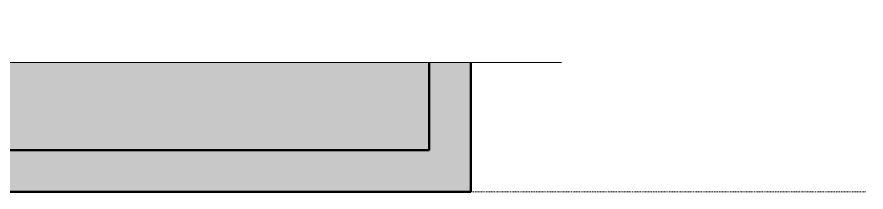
# Model space of a CAD drawing. Header units: inches. Extents: x -961 to 1381, y -1063 to 1035.
# Drawn here: x 718.7 to 831.1, y -625.9 to -602.7 of the extents above; entities that cross this region are included whole.
import ezdxf

# ---------------------------------------------------------------- set-up
doc = ezdxf.new("R2010")
doc.units = ezdxf.units.IN
doc.header["$LTSCALE"] = 0.2
doc.header["$MEASUREMENT"] = 0
doc.linetypes.add('STYLE_06', pattern=[1.04164, 0.625, -0.20828, 0.06943, -0.13893])
doc.layers.add('_MD Elevations (2D)', color=7, linetype='Continuous', lineweight=5)
doc.layers.add('None', color=7, linetype='Continuous', lineweight=5)

# ---------------------------------------------------------------- blocks, each defined once
blk = doc.blocks.new('Break Line-4')
at = {"layer": 'None', "color": 7, "linetype": 'Continuous', "lineweight": 20}
blk.add_lwpolyline([(0, 0), (263.25, 0), (264.75, 6), (267.75, -6), (269.25, 0), (532.5, 0)], dxfattribs=at)
blk = doc.blocks.new('Group-361')
at = {"layer": 'None', "color": 7, "linetype": 'STYLE_06', "lineweight": 5}
blk.add_line((221.32, -625.85), (831.14, -625.85), dxfattribs=at)
at = {"color": 7, "linetype": 'Continuous', "lineweight": 5}
blk.add_wipeout([(706.49, -625.85), (706.49, -620.35), (773.32, -620.35), (778.82, -625.85)], dxfattribs=at).dxf.layer = 'None'
at = {"layer": 'None', "color": 7, "linetype": 'Continuous', "lineweight": 50}
for p, q in [((706.49, -620.35), (773.32, -620.35)), ((706.49, -625.85), (778.82, -625.85))]:
    blk.add_line(p, q, dxfattribs=at)
at = {"color": 7, "linetype": 'Continuous', "lineweight": 5}
blk.add_wipeout([(778.82, -625.85), (773.32, -620.35), (773.32, -608.75), (778.82, -608.75)], dxfattribs=at).dxf.layer = 'None'
at = {"layer": 'None', "color": 7, "linetype": 'Continuous', "lineweight": 50}
for p, q in [((773.32, -620.35), (773.32, -608.75)), ((778.82, -625.85), (778.82, -608.75))]:
    blk.add_line(p, q, dxfattribs=at)
at = {"layer": 'None', "color": 7, "linetype": 'Continuous'}
blk.add_solid([(274.82, -625.85), (274.82, -608.75), (778.82, -625.85), (778.82, -608.75)], dxfattribs=at)
at = {"layer": 'None', "color": 7}
blk.add_blockref('Break Line-4', (258.32, -608.75), dxfattribs=at)
blk = doc.blocks.new('MD Elevations (2D)')
at = {"layer": 'None', "color": 7}
blk.add_blockref('Group-361', (0, 0), dxfattribs=at)

msp = doc.modelspace()

# ---------------------------------------------------------------- block references
at = {"layer": '_MD Elevations (2D)'}
msp.add_blockref('MD Elevations (2D)', (0, 0), dxfattribs=at)

doc.saveas('drawing.dxf')
